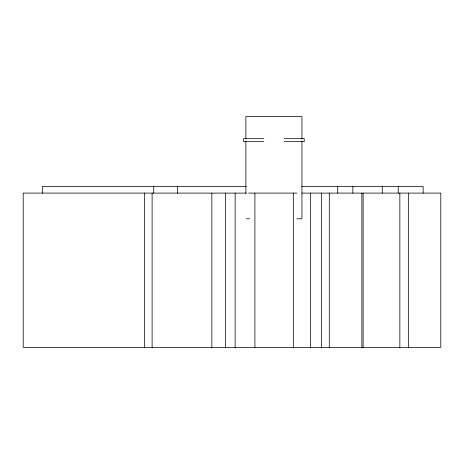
<?xml version="1.0" encoding="UTF-8"?>
<svg xmlns="http://www.w3.org/2000/svg" width="464" height="464" viewBox="0 0 464 464"><rect width="100%" height="100%" fill="white"/><g stroke="black" fill="none" stroke-linecap="round" stroke-linejoin="round"><path stroke-width="0.7" d="M263.796 138.695L243.571 138.695L243.571 141.659L263.796 141.659M284.014 138.695L304.239 138.695L304.239 141.659L284.014 141.659M246.477 186.499L42.328 186.499L42.328 193.094M301.762 186.499L423.133 186.499L423.133 193.094M246.436 193.094L23.2 193.094L23.2 347.397L440.8 347.397L440.8 193.094L301.861 193.094M248.553 193.094L296.861 193.094M246.123 218.811L249.638 218.811M296.815 218.811L301.931 218.811L301.931 141.247M408.355 193.094L408.355 347.397M399.852 193.094L399.852 347.397M398.211 186.499L398.211 193.094M382.243 186.499L382.243 193.094M363.121 193.094L363.121 347.397M361.868 193.094L361.868 347.397M352.866 186.499L352.866 193.094M337.74 186.499L337.74 193.094M329.295 193.094L329.295 347.397M321.448 193.094L321.448 347.397M310.433 193.094L310.433 347.397M301.931 139.078L301.931 116.603L245.879 116.603L245.879 139.078M293.294 193.094L293.294 347.397M254.916 193.094L254.916 347.397M245.879 141.247L245.879 193.442M235.132 193.094L235.132 347.397M225.371 193.094L225.371 347.397M211.857 193.094L211.857 347.397M177.387 186.499L177.387 193.094M153.752 186.499L153.752 193.094M152.111 193.094L152.111 347.397M144.466 193.094L144.466 347.397"/></g></svg>
